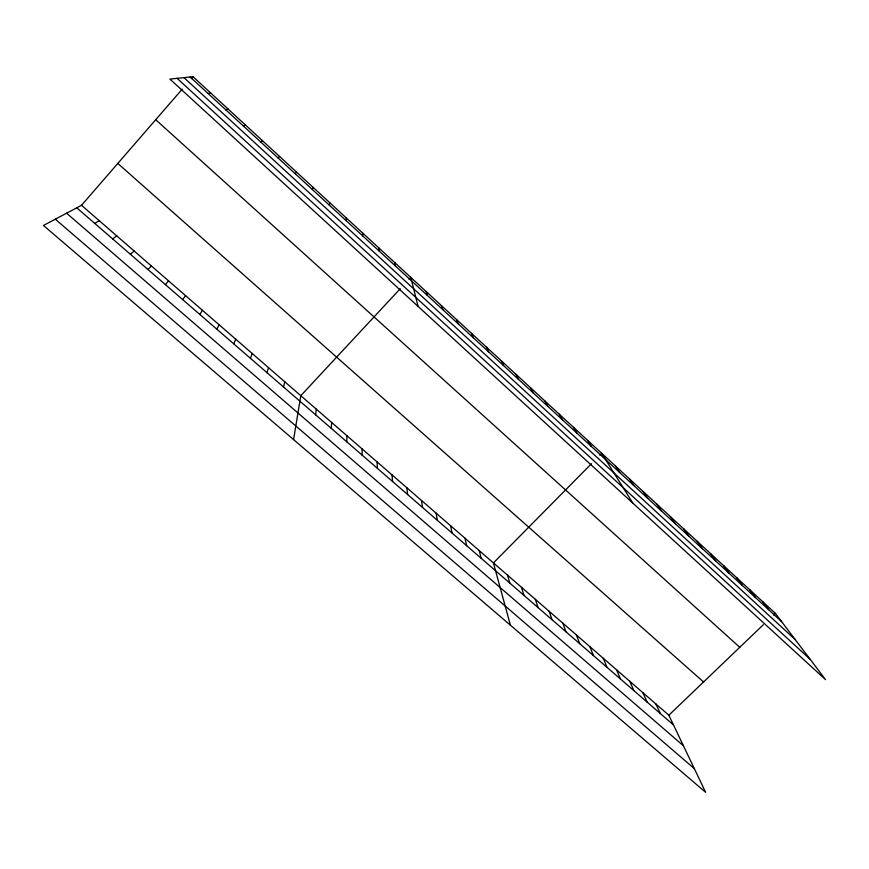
<?xml version="1.0" encoding="UTF-8"?>
<svg xmlns="http://www.w3.org/2000/svg" width="869" height="869" viewBox="0 0 869 869"><rect width="100%" height="100%" fill="white"/><g stroke="black" fill="none" stroke-linecap="round" stroke-linejoin="round"><path stroke-width="1.3" d="M346.764 441.8L346.916 435.727M346.047 220.552L346.22 217.869M331.263 428.363L331.654 422.475M315.643 414.828L316.283 409.136M293.57 439.562L300.804 395.688L400.24 288.725M329.297 205.127L329.742 202.694M283.555 387.009L284.728 381.73M267.076 372.736L268.521 367.663M312.406 189.572L313.144 187.389M250.468 358.343L252.184 353.487M233.728 343.831L235.727 339.192M216.848 329.21L219.14 324.789M295.373 173.887L296.405 171.964M199.837 314.459L202.412 310.266M182.686 299.599L185.553 295.634M278.199 158.071L279.525 156.409M165.392 284.608L168.564 280.883M81.512 205.301L668.848 715.22L705.617 792.3L43.45 225.462L81.512 205.301L182.197 89.181M191.354 78.623L193.027 76.7L775.289 613.275L825.55 679.645L169.889 79.079L193.027 76.7M409.038 279.275L410.798 277.385L418.087 306.42M591.474 463.698L493.429 562.927L510.418 625.202M599.86 455.215L601.717 453.325L632.751 503.042M147.958 269.499L151.434 266.012M668.848 715.22L763.395 624.67M773.464 615.024L775.289 613.275M260.885 142.125L262.503 140.735M130.383 254.269L134.163 251.022M112.666 238.91L116.761 235.901M94.797 223.431L99.207 220.672M243.429 126.048L245.351 124.919M225.821 109.842L228.047 108.983M208.06 93.483L210.613 92.907M55.29 219.184L694.32 768.62M66.598 213.198L683.425 745.776M76.776 207.81L673.497 724.963M117.815 163.437L703.564 681.969M155.725 119.716L739.747 647.307M183.967 77.634L795.189 639.551M177.102 78.34L810.082 659.223M190.148 76.993L781.633 621.65M762.504 601.489L768.674 609.712M749.621 589.616L755.617 597.698M736.651 577.668L742.474 585.587M723.584 565.632L729.232 573.399M710.429 553.51L715.893 561.113M697.188 541.3L702.456 548.741M683.838 529.004L688.921 536.282M670.401 516.62L675.289 523.725M656.866 504.139L661.559 511.081M643.223 491.572L647.731 498.35M629.493 478.917L633.794 485.521M615.654 466.175L619.76 472.595M587.683 440.387L591.365 446.449M573.54 427.352L577.016 433.229M559.288 414.231L562.547 419.912M544.939 401L547.981 406.496M530.481 387.672L533.294 392.973M515.914 374.246L518.5 379.351M501.228 360.722L503.596 365.621M655.91 703.999L660.386 713.601M486.444 347.1L488.574 351.793M642.886 692.691L647.177 702.163M629.775 681.296L633.881 690.638M616.566 669.836L620.488 679.026M471.541 333.37L473.442 337.856M603.26 658.289L607.007 667.338M589.877 646.655L593.418 655.574M456.529 319.531L458.18 323.811M576.386 634.957L579.742 643.712M562.808 623.16L565.969 631.774M549.121 611.287L552.087 619.749M441.398 305.584L442.81 309.646M535.347 599.328L538.107 607.637M521.476 587.281L524.029 595.428M426.158 291.539L427.32 295.384M507.507 575.148L509.853 583.142M479.253 550.62L481.176 558.289M464.98 538.226L466.686 545.732M450.598 525.734L452.076 533.077M394.841 262.677L395.493 266.077M436.108 513.166L437.368 520.325M421.508 500.49L422.551 507.485M378.765 247.861L379.145 251.022M406.811 487.726L407.615 494.537M392.006 474.876L392.582 481.502M377.081 461.917L377.418 468.369M362.558 232.925L362.666 235.847M362.058 448.871L362.145 455.139"/></g></svg>
